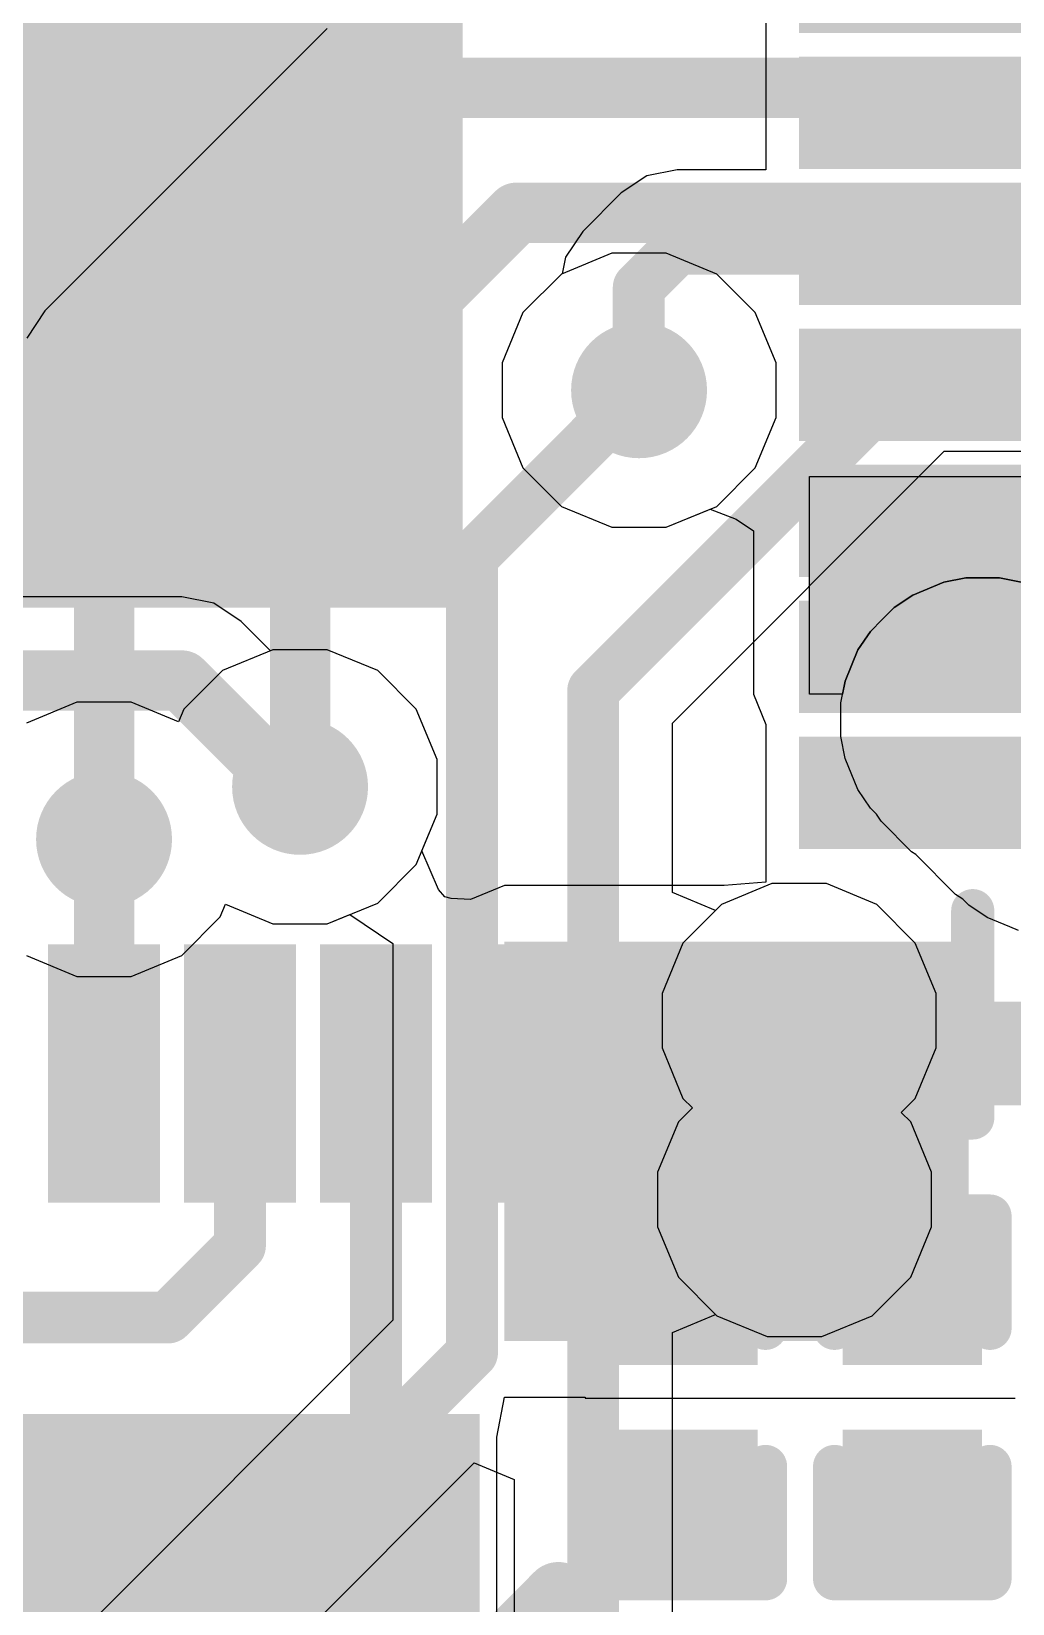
# Model space of a CAD drawing. Header units: inches. Extents: x 0 to 5429, y 0 to 5429.
# Drawn here: x 13.258 to 16.145, y 10.935 to 15.559 of the extents above; entities that cross this region are included whole.
import ezdxf

# ---------------------------------------------------------------- set-up
doc = ezdxf.new("R2010")
doc.units = ezdxf.units.IN
for name, color, linetype in [('Bottom Layer', 5, 'Continuous'), ('Ground', 16, 'Continuous'), ('Power', 76, 'Continuous'), ('Top Layer', 1, 'Continuous'), ('Top Overlay', 2, 'Continuous'), ('Top Paste', 8, 'Continuous'), ('Top Solder', 216, 'Continuous'), ('Via Holes', 16, 'Continuous')]:
    doc.layers.add(name, color=color, linetype=linetype)

# ---------------------------------------------------------------- blocks, each defined once
blk = doc.blocks.new('X322540MPB4SI__18')
at = {"layer": 'Top Layer'}
for points in [[(-1.80000021, 1.45000091), (-0.4000004699999999, 1.45000091), (-0.4000004699999999, 0.25000077), (-1.80000021, 0.25000077)], [(0.4000004699999999, 1.45000091), (1.80000021, 1.45000091), (1.80000021, 0.25000077), (0.4000004699999999, 0.25000077)], [(-1.80000021, -0.24999823), (-0.4000004699999999, -0.24999823), (-0.4000004699999999, -1.44999837), (-1.80000021, -1.44999837)], [(0.4000004699999999, -0.24999823), (1.80000021, -0.24999823), (1.80000021, -1.44999837), (0.4000004699999999, -1.44999837)]]:
    blk.add_hatch(color=1, dxfattribs=at).paths.add_polyline_path(points)
at = {"layer": 'Top Paste'}
for points in [[(-1.80000021, 1.45000091), (-0.4000004699999999, 1.45000091), (-0.4000004699999999, 0.25000077), (-1.80000021, 0.25000077)], [(0.4000004699999999, 1.45000091), (1.80000021, 1.45000091), (1.80000021, 0.25000077), (0.4000004699999999, 0.25000077)], [(-1.80000021, -0.24999823), (-0.4000004699999999, -0.24999823), (-0.4000004699999999, -1.44999837), (-1.80000021, -1.44999837)], [(0.4000004699999999, -0.24999823), (1.80000021, -0.24999823), (1.80000021, -1.44999837), (0.4000004699999999, -1.44999837)]]:
    blk.add_hatch(color=8, dxfattribs=at).paths.add_polyline_path(points)
at = {"layer": 'Top Solder'}
for points in [[(-1.90160021, 1.55160091), (-0.29840047, 1.55160091), (-0.29840047, 0.14840077), (-1.90160021, 0.14840077)], [(0.29840047, 1.55160091), (1.90160021, 1.55160091), (1.90160021, 0.14840077), (0.29840047, 0.14840077)], [(-1.90160021, -0.14839823), (-0.29840047, -0.14839823), (-0.29840047, -1.55159837), (-1.90160021, -1.55159837)], [(0.29840047, -0.14839823), (1.90160021, -0.14839823), (1.90160021, -1.55159837), (0.29840047, -1.55159837)]]:
    blk.add_hatch(color=216, dxfattribs=at).paths.add_polyline_path(points)
at = {"layer": 'Top Overlay'}
for points, const_width in [([(0.1778, 1.2954), (-0.1778, 1.2954)], 0.127), ([(-1.651, 0.0762), (-1.651, -0.0762)], 0.127), ([(1.651, 0.0762), (1.651, -0.0762)], 0.127), ([(-1.9812, -0.8636), (-2.1336, -0.7111999999999999)], 0.1999996), ([(-2.1336, -0.7111999999999999), (-2.1336, -1.016)], 0.1999996), ([(-1.9812, -0.8636), (-2.1336, -1.016)], 0.1999996), ([(0.1778, -1.29539746), (-0.1778, -1.29539746)], 0.127)]:
    blk.add_lwpolyline(points, dxfattribs=dict(at, const_width=const_width))
for points, const_width in [([(-0.20955, 1.2954, 1), (-0.14605, 1.2954, 1)], 0.0635), ([(0.14605, 1.2954, 1), (0.20955, 1.2954, 1)], 0.0635), ([(-1.68275, 0.0762, 1), (-1.61925, 0.0762, 1)], 0.0635), ([(1.61925, 0.0762, 1), (1.68275, 0.0762, 1)], 0.0635), ([(-1.68275, -0.0762, 1), (-1.61925, -0.0762, 1)], 0.0635), ([(1.61925, -0.0762, 1), (1.68275, -0.0762, 1)], 0.0635), ([(-2.1835999, -0.7111999999999999, 1), (-2.0836001, -0.7111999999999999, 1)], 0.0999998), ([(-2.1835999, -0.7111999999999999, 1), (-2.0836001, -0.7111999999999999, 1)], 0.0999998), ([(-2.0311999, -0.8636, 1), (-1.9312001, -0.8636, 1)], 0.0999998), ([(-2.0311999, -0.8636, 1), (-1.9312001, -0.8636, 1)], 0.0999998), ([(-2.1835999, -1.016, 1), (-2.0836001, -1.016, 1)], 0.0999998), ([(-2.1835999, -1.016, 1), (-2.0836001, -1.016, 1)], 0.0999998), ([(-0.20955, -1.29539746, 1), (-0.14605, -1.29539746, 1)], 0.0635), ([(0.14605, -1.29539746, 1), (0.20955, -1.29539746, 1)], 0.0635)]:
    blk.add_lwpolyline(points, format="xyb", close=True, dxfattribs=dict(at, const_width=const_width))
blk = doc.blocks.new('56_QFN__7_7__25')
at = {"layer": 'Top Layer'}
for points in [[(-2.70999966, 3.09999888), (-2.70999966, 3.75000012), (-2.4900001, 3.75000012), (-2.4900001, 3.09999888)], [(-2.31000046, 3.09999888), (-2.31000046, 3.75000012), (-2.0900009, 3.75000012), (-2.0900009, 3.09999888)], [(-1.91000126, 3.09999888), (-1.91000126, 3.75000012), (-1.6900017, 3.75000012), (-1.6900017, 3.09999888)], [(-1.50999952, 3.09999888), (-1.50999952, 3.75000012), (-1.28999996, 3.75000012), (-1.28999996, 3.09999888)], [(-1.11000032, 3.09999888), (-1.11000032, 3.75000012), (-0.89000076, 3.75000012), (-0.89000076, 3.09999888)], [(-3.75000012, 2.70999966), (-3.09999888, 2.70999966), (-3.09999888, 2.4900001), (-3.75000012, 2.4900001)], [(-3.75000012, 2.31000046), (-3.09999888, 2.31000046), (-3.09999888, 2.0900009), (-3.75000012, 2.0900009)], [(-1.99999981, -1.99999981), (-1.99999981, 1.99999981), (1.99999981, 1.99999981), (1.99999981, -1.99999981)], [(-3.75000012, 1.90999872), (-3.09999888, 1.90999872), (-3.09999888, 1.68999916), (-3.75000012, 1.68999916)], [(-3.75000012, 1.50999952), (-3.09999888, 1.50999952), (-3.09999888, 1.28999996), (-3.75000012, 1.28999996)], [(-3.75000012, 1.11000032), (-3.09999888, 1.11000032), (-3.09999888, 0.89000076), (-3.75000012, 0.89000076)], [(-3.75000012, 0.7099985799999999), (-3.09999888, 0.7099985799999999), (-3.09999888, 0.48999902), (-3.75000012, 0.48999902)]]:
    blk.add_hatch(color=1, dxfattribs=at).paths.add_polyline_path(points)
at = {"layer": 'Top Paste'}
for points in [[(-2.70999966, 3.09999888), (-2.70999966, 3.75000012), (-2.4900001, 3.75000012), (-2.4900001, 3.09999888)], [(-2.31000046, 3.09999888), (-2.31000046, 3.75000012), (-2.0900009, 3.75000012), (-2.0900009, 3.09999888)], [(-1.91000126, 3.09999888), (-1.91000126, 3.75000012), (-1.6900017, 3.75000012), (-1.6900017, 3.09999888)], [(-1.50999952, 3.09999888), (-1.50999952, 3.75000012), (-1.28999996, 3.75000012), (-1.28999996, 3.09999888)], [(-1.11000032, 3.09999888), (-1.11000032, 3.75000012), (-0.89000076, 3.75000012), (-0.89000076, 3.09999888)], [(-3.75000012, 2.70999966), (-3.09999888, 2.70999966), (-3.09999888, 2.4900001), (-3.75000012, 2.4900001)], [(-3.75000012, 2.31000046), (-3.09999888, 2.31000046), (-3.09999888, 2.0900009), (-3.75000012, 2.0900009)], [(-1.99999981, -1.99999981), (-1.99999981, 1.99999981), (1.99999981, 1.99999981), (1.99999981, -1.99999981)], [(-3.75000012, 1.90999872), (-3.09999888, 1.90999872), (-3.09999888, 1.68999916), (-3.75000012, 1.68999916)], [(-3.75000012, 1.50999952), (-3.09999888, 1.50999952), (-3.09999888, 1.28999996), (-3.75000012, 1.28999996)], [(-3.75000012, 1.11000032), (-3.09999888, 1.11000032), (-3.09999888, 0.89000076), (-3.75000012, 0.89000076)], [(-3.75000012, 0.7099985799999999), (-3.09999888, 0.7099985799999999), (-3.09999888, 0.48999902), (-3.75000012, 0.48999902)]]:
    blk.add_hatch(color=8, dxfattribs=at).paths.add_polyline_path(points)
at = {"layer": 'Top Solder'}
for points in [[(-2.76500082, 3.04499772), (-2.76500082, 3.80500128), (-2.43499894, 3.80500128), (-2.43499894, 3.04499772)], [(-2.36500162, 3.04499772), (-2.36500162, 3.80500128), (-2.03499974, 3.80500128), (-2.03499974, 3.04499772)], [(-1.96500242, 3.04499772), (-1.96500242, 3.80500128), (-1.63500054, 3.80500128), (-1.63500054, 3.04499772)], [(-1.56500068, 3.04499772), (-1.56500068, 3.80500128), (-1.2349988, 3.80500128), (-1.2349988, 3.04499772)], [(-1.16500148, 3.04499772), (-1.16500148, 3.80500128), (-0.8349996, 3.80500128), (-0.8349996, 3.04499772)], [(-3.80500128, 2.76500082), (-3.04499772, 2.76500082), (-3.04499772, 2.43499894), (-3.80500128, 2.43499894)], [(-3.80500128, 2.36500162), (-3.04499772, 2.36500162), (-3.04499772, 2.03499974), (-3.80500128, 2.03499974)], [(-2.05500097, -2.05500097), (-2.05500097, 2.05500097), (2.05500097, 2.05500097), (2.05500097, -2.05500097)], [(-3.80500128, 1.96499988), (-3.04499772, 1.96499988), (-3.04499772, 1.634998), (-3.80500128, 1.634998)], [(-3.80500128, 1.56500068), (-3.04499772, 1.56500068), (-3.04499772, 1.2349988), (-3.80500128, 1.2349988)], [(-3.80500128, 1.16500148), (-3.04499772, 1.16500148), (-3.04499772, 0.8349996), (-3.80500128, 0.8349996)], [(-3.80500128, 0.7649997399999999), (-3.04499772, 0.7649997399999999), (-3.04499772, 0.43499786), (-3.80500128, 0.43499786)], [(-3.80500128, 0.36500054), (-3.04499772, 0.36500054), (-3.04499772, 0.03499866), (-3.80500128, 0.03499866)]]:
    blk.add_hatch(color=216, dxfattribs=at).paths.add_polyline_path(points)
at = {"layer": 'Top Overlay', "const_width": 0.127}
for points in [[(-3.556, 3.556), (-3.556, 2.9464)], [(-2.921, 3.556), (-3.556, 3.556)]]:
    blk.add_lwpolyline(points, dxfattribs=at)
at = {"layer": 'Top Overlay', "const_width": 0.0635}
for points in [[(-3.587749999999999, 3.556, 1), (-3.52425, 3.556, 1)], [(-3.587749999999999, 3.556, 1), (-3.52425, 3.556, 1)], [(-2.95275, 3.556, 1), (-2.88925, 3.556, 1)], [(-3.587749999999999, 2.9464, 1), (-3.52425, 2.9464, 1)]]:
    blk.add_lwpolyline(points, format="xyb", close=True, dxfattribs=at)
blk = doc.blocks.new('CAP_0201_75')
at = {"layer": 'Top Layer'}
for points in [[(-0.4499991, 0.1499997), (-0.1499997, 0.1499997), (-0.1499997, -0.1499997), (-0.4499991, -0.1499997)], [(0.1499997, 0.1499997), (0.4499991, 0.1499997), (0.4499991, -0.1499997), (0.1499997, -0.1499997)]]:
    blk.add_hatch(color=1, dxfattribs=at).paths.add_polyline_path(points)
at = {"layer": 'Top Paste'}
for points in [[(-0.4499991, 0.1499997), (-0.1499997, 0.1499997), (-0.1499997, -0.1499997), (-0.4499991, -0.1499997)], [(0.1499997, 0.1499997), (0.4499991, 0.1499997), (0.4499991, -0.1499997), (0.1499997, -0.1499997)]]:
    blk.add_hatch(color=8, dxfattribs=at).paths.add_polyline_path(points)
at = {"layer": 'Top Solder'}
for points in [[(-0.50500026, 0.20500086), (-0.09499854, 0.20500086), (-0.09499854, -0.20500086), (-0.50500026, -0.20500086)], [(0.09499854, 0.20500086), (0.50500026, 0.20500086), (0.50500026, -0.20500086), (0.09499854, -0.20500086)]]:
    blk.add_hatch(color=216, dxfattribs=at).paths.add_polyline_path(points)
at = {"layer": 'Top Overlay', "const_width": 0.127}
for points in [[(-0.5334, 0.2286), (-0.5334, -0.2286)], [(-0.5334, 0.2286), (-0.2032, 0.2286)], [(0.2032, 0.2286), (0.5334, 0.2286)], [(0.5334, 0.2286), (0.5334, -0.2286)], [(-0.5334, -0.2286), (-0.2032, -0.2286)], [(0.2032, -0.2286), (0.5334, -0.2286)]]:
    blk.add_lwpolyline(points, dxfattribs=at)
at = {"layer": 'Top Overlay', "const_width": 0.0635}
for points in [[(-0.5651499999999999, 0.2286, 1), (-0.5016499999999999, 0.2286, 1)], [(-0.5651499999999999, 0.2286, 1), (-0.5016499999999999, 0.2286, 1)], [(-0.23495, 0.2286, 1), (-0.17145, 0.2286, 1)], [(0.17145, 0.2286, 1), (0.23495, 0.2286, 1)], [(0.5016499999999999, 0.2286, 1), (0.5651499999999999, 0.2286, 1)], [(0.5016499999999999, 0.2286, 1), (0.5651499999999999, 0.2286, 1)], [(-0.5651499999999999, -0.2286, 1), (-0.5016499999999999, -0.2286, 1)], [(-0.5651499999999999, -0.2286, 1), (-0.5016499999999999, -0.2286, 1)], [(-0.23495, -0.2286, 1), (-0.17145, -0.2286, 1)], [(0.17145, -0.2286, 1), (0.23495, -0.2286, 1)], [(0.5016499999999999, -0.2286, 1), (0.5651499999999999, -0.2286, 1)], [(0.5016499999999999, -0.2286, 1), (0.5651499999999999, -0.2286, 1)]]:
    blk.add_lwpolyline(points, format="xyb", close=True, dxfattribs=at)
blk = doc.blocks.new('CAP_0201_76')
at = {"layer": 'Top Layer'}
for points in [[(-0.4499991, 0.1499997), (-0.1499997, 0.1499997), (-0.1499997, -0.1499997), (-0.4499991, -0.1499997)], [(0.1499997, 0.1499997), (0.4499991, 0.1499997), (0.4499991, -0.1499997), (0.1499997, -0.1499997)]]:
    blk.add_hatch(color=1, dxfattribs=at).paths.add_polyline_path(points)
at = {"layer": 'Top Paste'}
for points in [[(-0.4499991, 0.1499997), (-0.1499997, 0.1499997), (-0.1499997, -0.1499997), (-0.4499991, -0.1499997)], [(0.1499997, 0.1499997), (0.4499991, 0.1499997), (0.4499991, -0.1499997), (0.1499997, -0.1499997)]]:
    blk.add_hatch(color=8, dxfattribs=at).paths.add_polyline_path(points)
at = {"layer": 'Top Solder'}
for points in [[(-0.50500026, 0.20500086), (-0.09499854, 0.20500086), (-0.09499854, -0.20500086), (-0.50500026, -0.20500086)], [(0.09499854, 0.20500086), (0.50500026, 0.20500086), (0.50500026, -0.20500086), (0.09499854, -0.20500086)]]:
    blk.add_hatch(color=216, dxfattribs=at).paths.add_polyline_path(points)
at = {"layer": 'Top Overlay', "const_width": 0.127}
for points in [[(-0.5334, 0.2286), (-0.5334, -0.2286)], [(-0.5334, 0.2286), (-0.2032, 0.2286)], [(0.2032, 0.2286), (0.5334, 0.2286)], [(0.5334, 0.2286), (0.5334, -0.2286)], [(-0.5334, -0.2286), (-0.2032, -0.2286)], [(0.2032, -0.2286), (0.5334, -0.2286)]]:
    blk.add_lwpolyline(points, dxfattribs=at)
at = {"layer": 'Top Overlay', "const_width": 0.0635}
for points in [[(-0.5651499999999999, 0.2286, 1), (-0.5016499999999999, 0.2286, 1)], [(-0.5651499999999999, 0.2286, 1), (-0.5016499999999999, 0.2286, 1)], [(-0.23495, 0.2286, 1), (-0.17145, 0.2286, 1)], [(0.17145, 0.2286, 1), (0.23495, 0.2286, 1)], [(0.5016499999999999, 0.2286, 1), (0.5651499999999999, 0.2286, 1)], [(0.5016499999999999, 0.2286, 1), (0.5651499999999999, 0.2286, 1)], [(-0.5651499999999999, -0.2286, 1), (-0.5016499999999999, -0.2286, 1)], [(-0.5651499999999999, -0.2286, 1), (-0.5016499999999999, -0.2286, 1)], [(-0.23495, -0.2286, 1), (-0.17145, -0.2286, 1)], [(0.17145, -0.2286, 1), (0.23495, -0.2286, 1)], [(0.5016499999999999, -0.2286, 1), (0.5651499999999999, -0.2286, 1)], [(0.5016499999999999, -0.2286, 1), (0.5651499999999999, -0.2286, 1)]]:
    blk.add_lwpolyline(points, format="xyb", close=True, dxfattribs=at)

msp = doc.modelspace()

# ---------------------------------------------------------------- hatches: boundary and pattern name
at = {"layer": 'Bottom Layer'}
h = msp.add_hatch(color=5, dxfattribs=at)
edge = h.paths.add_edge_path()
edge.add_arc((15.04561126, 14.5034), 0.1999996, 0, 360)
h = msp.add_hatch(color=5, dxfattribs=at)
edge = h.paths.add_edge_path()
edge.add_arc((14.04816342, 13.33691008), 0.1999996, 0, 360)
h = msp.add_hatch(color=5, dxfattribs=at)
edge = h.paths.add_edge_path()
edge.add_arc((13.471398, 13.1826), 0.1999996, 0, 360)
h = msp.add_hatch(color=5, dxfattribs=at)
edge = h.paths.add_edge_path()
edge.add_arc((15.51660854, 12.64898664), 0.1999996, 0, 360)
h = msp.add_hatch(color=5, dxfattribs=at)
edge = h.paths.add_edge_path()
edge.add_arc((15.50305002, 12.12287136), 0.1999996, 0, 360)
at = {"layer": 'Ground'}
h = msp.add_hatch(color=16, dxfattribs=at)
edge = h.paths.add_edge_path()
edge.add_arc((15.04561126, 14.5034), 0.1999996, 0, 360)
h = msp.add_hatch(color=16, dxfattribs=at)
edge = h.paths.add_edge_path()
edge.add_arc((14.04816342, 13.33691008), 0.1999996, 0, 360)
h = msp.add_hatch(color=16, dxfattribs=at)
edge = h.paths.add_edge_path()
edge.add_arc((13.471398, 13.1826), 0.1999996, 0, 360)
h = msp.add_hatch(color=16, dxfattribs=at)
edge = h.paths.add_edge_path()
edge.add_arc((15.51660854, 12.64898664), 0.1999996, 0, 360)
h = msp.add_hatch(color=16, dxfattribs=at)
edge = h.paths.add_edge_path()
edge.add_arc((15.50305002, 12.12287136), 0.1999996, 0, 360)
at = {"layer": 'Power'}
h = msp.add_hatch(color=76, dxfattribs=at)
edge = h.paths.add_edge_path()
edge.add_arc((15.04561126, 14.5034), 0.1999996, 0, 360)
h = msp.add_hatch(color=76, dxfattribs=at)
edge = h.paths.add_edge_path()
edge.add_arc((14.04816342, 13.33691008), 0.1999996, 0, 360)
h = msp.add_hatch(color=76, dxfattribs=at)
edge = h.paths.add_edge_path()
edge.add_arc((13.471398, 13.1826), 0.1999996, 0, 360)
h = msp.add_hatch(color=76, dxfattribs=at)
edge = h.paths.add_edge_path()
edge.add_arc((15.51660854, 12.64898664), 0.1999996, 0, 360)
h = msp.add_hatch(color=76, dxfattribs=at)
edge = h.paths.add_edge_path()
edge.add_arc((15.50305002, 12.12287136), 0.1999996, 0, 360)
at = {"layer": 'Top Layer'}
h = msp.add_hatch(color=1, dxfattribs=at)
edge = h.paths.add_edge_path()
edge.add_arc((15.04561126, 14.5034), 0.1999996, 0, 360)
for points in [[(15.54700472, 13.7441813), (17.145, 13.7441813), (17.145, 14.1728317), (15.54700472, 14.1728317)], [(15.7617287, 13.17342806), (16.42679722, 13.17342806), (16.42679722, 13.47028294), (15.7617287, 13.47028294)], [(14.64937634, 11.7065171), (16.01572362, 11.7065171), (16.01572362, 12.88190718), (14.64937634, 12.88190718)], [(14.621764, 12.14737474), (15.12299744, 12.14737474), (15.12299744, 12.81479022), (14.621764, 12.81479022)], [(15.49876504, 12.40052384), (16.68786604, 12.40052384), (16.68786604, 12.7049784), (15.49876504, 12.7049784)]]:
    msp.add_hatch(color=1, dxfattribs=at).paths.add_polyline_path(points)
h = msp.add_hatch(color=1, dxfattribs=at)
edge = h.paths.add_edge_path()
edge.add_arc((14.04816342, 13.33691008), 0.1999996, 0, 360)
h = msp.add_hatch(color=1, dxfattribs=at)
edge = h.paths.add_edge_path()
edge.add_arc((13.471398, 13.1826), 0.1999996, 0, 360)
h = msp.add_hatch(color=1, dxfattribs=at)
edge = h.paths.add_edge_path()
edge.add_arc((15.51660854, 12.64898664), 0.1999996, 0, 360)
h = msp.add_hatch(color=1, dxfattribs=at)
edge = h.paths.add_edge_path()
edge.add_arc((15.50305002, 12.12287136), 0.1999996, 0, 360)
at = {"layer": 'Via Holes'}
h = msp.add_hatch(color=7, dxfattribs=at)
edge = h.paths.add_edge_path()
edge.add_arc((15.04561126, 14.5034), 0.0999998, 0, 360)
h = msp.add_hatch(color=7, dxfattribs=at)
edge = h.paths.add_edge_path()
edge.add_arc((14.04816342, 13.33691008), 0.0999998, 0, 360)
h = msp.add_hatch(color=7, dxfattribs=at)
edge = h.paths.add_edge_path()
edge.add_arc((13.471398, 13.1826), 0.0999998, 0, 360)
h = msp.add_hatch(color=7, dxfattribs=at)
edge = h.paths.add_edge_path()
edge.add_arc((15.51660854, 12.64898664), 0.0999998, 0, 360)
h = msp.add_hatch(color=7, dxfattribs=at)
edge = h.paths.add_edge_path()
edge.add_arc((15.50305002, 12.12287136), 0.0999998, 0, 360)

# ---------------------------------------------------------------- linework, layer by layer
at = {"layer": 'Bottom Layer'}
for p, q in [((14.12791942, 15.56706564), (13.29743086, 14.73657708)), ((13.29743086, 14.73657708), (13.24409848, 14.65676012)), ((15.14378988, 13.5243951), (15.94325234, 14.32385502)), ((15.94325234, 14.32385502), (16.2341433, 14.32385502)), ((15.14378988, 13.0259836), (15.14378988, 13.5243951)), ((15.43640804, 13.05218624), (15.28821428, 12.99080206)), ((15.59680904, 13.05218624), (15.43640804, 13.05218624)), ((15.7450028, 12.99080206), (15.59680904, 13.05218624)), ((15.27078988, 12.97337766), (15.14378988, 13.0259836)), ((13.69979226, 12.84078458), (13.81321342, 12.95420574)), ((13.81321342, 12.95420574), (13.82863122, 12.99142436)), ((13.82863122, 12.99142436), (13.96796292, 12.93371048)), ((14.12836392, 12.93371048), (14.19411944, 12.9609469)), ((14.19411944, 12.9609469), (14.32112198, 12.87608804)), ((15.28821428, 12.99080206), (15.27078988, 12.97337766)), ((15.85842396, 12.8773809), (15.7450028, 12.99080206)), ((13.96796292, 12.93371048), (14.12836392, 12.93371048)), ((14.32112198, 12.87608804), (14.32112198, 11.76834324)), ((15.91980814, 12.72918714), (15.85842396, 12.8773809)), ((13.24300374, 12.84078458), (13.3911975, 12.7794004)), ((13.5515985, 12.7794004), (13.69979226, 12.84078458)), ((13.3911975, 12.7794004), (13.5515985, 12.7794004)), ((15.91980814, 12.56878614), (15.91980814, 12.72918714)), ((15.85842396, 12.42059238), (15.91980814, 12.56878614)), ((15.81698132, 12.37914974), (15.85842396, 12.42059238)), ((15.84486544, 12.35126562), (15.81698132, 12.37914974)), ((15.90624962, 12.20307186), (15.84486544, 12.35126562)), ((15.90624962, 12.04267086), (15.90624962, 12.20307186)), ((15.84486544, 11.8944771), (15.90624962, 12.04267086)), ((15.73144428, 11.78105594), (15.84486544, 11.8944771)), ((14.32112198, 11.76834324), (13.05743388, 10.50465514)), ((15.14378988, 11.73231588), (15.27078988, 11.78492182)), ((15.27078988, 11.78492182), (15.27465576, 11.78105594)), ((15.27465576, 11.78105594), (15.42284952, 11.71967176)), ((15.58325052, 11.71967176), (15.73144428, 11.78105594)), ((15.14378988, 10.63919894), (15.14378988, 11.73231588)), ((15.42284952, 11.71967176), (15.58325052, 11.71967176)), ((13.38705476, 10.17503426), (14.56030108, 11.34828058)), ((14.56030108, 11.34828058), (14.67763384, 11.29967768)), ((14.67763384, 11.29967768), (14.67763384, 10.56046656))]:
    msp.add_line(p, q, dxfattribs=at)
for points, const_width in [([(13.471398, 14.56260994), (14.30188656, 15.3930985)], 0.1778), ([(14.30188656, 15.3930985), (17.33339942, 15.3930985)], 0.1778), ([(14.04816342, 14.3884523), (14.68478394, 15.02507282)], 0.1778), ([(14.68478394, 15.02507282), (17.4944278, 15.02507282)], 0.1778), ([(13.471398, 13.1826), (13.471398, 14.56260994)], 0.1778), ([(14.91071186, 13.62093796), (15.84670694, 14.55693304)], 0.1524), ([(15.84670694, 14.55693304), (16.57127496, 14.55693304)], 0.1524), ([(14.5542, 14.01198874), (15.04561126, 14.5034)], 0.1524), ([(14.04816342, 13.33691008), (14.04816342, 14.3884523)], 0.1778), ([(14.5542, 11.67180038), (14.5542, 14.01198874)], 0.1524), ([(14.91071186, 9.84528892), (14.91071186, 13.62093796)], 0.1524), ([(12.56920016, 9.686800539999998), (14.5542, 11.67180038)], 0.1524)]:
    msp.add_lwpolyline(points, dxfattribs=dict(at, const_width=const_width))
for points, const_width in [([(14.25743656, 15.3930985, 1), (14.34633656, 15.3930985, 1)], 0.0889), ([(14.25743656, 15.3930985, 1), (14.34633656, 15.3930985, 1)], 0.0889), ([(14.64033394, 15.02507282, 1), (14.72923394, 15.02507282, 1)], 0.0889), ([(14.64033394, 15.02507282, 1), (14.72923394, 15.02507282, 1)], 0.0889), ([(13.426948, 14.56260994, 1), (13.515848, 14.56260994, 1)], 0.0889), ([(13.426948, 14.56260994, 1), (13.515848, 14.56260994, 1)], 0.0889), ([(15.80860694, 14.55693304, 1), (15.88480694, 14.55693304, 1)], 0.0762), ([(15.80860694, 14.55693304, 1), (15.88480694, 14.55693304, 1)], 0.0762), ([(15.00751126, 14.5034, 1), (15.08371126, 14.5034, 1)], 0.0762), ([(14.00371342, 14.3884523, 1), (14.09261342, 14.3884523, 1)], 0.0889), ([(14.00371342, 14.3884523, 1), (14.09261342, 14.3884523, 1)], 0.0889), ([(14.5161, 14.01198874, 1), (14.5923, 14.01198874, 1)], 0.0762), ([(14.5161, 14.01198874, 1), (14.5923, 14.01198874, 1)], 0.0762), ([(14.87261186, 13.62093796, 1), (14.94881186, 13.62093796, 1)], 0.0762), ([(14.87261186, 13.62093796, 1), (14.94881186, 13.62093796, 1)], 0.0762), ([(14.00371342, 13.33691008, 1), (14.09261342, 13.33691008, 1)], 0.0889), ([(13.426948, 13.1826, 1), (13.515848, 13.1826, 1)], 0.0889), ([(14.5161, 11.67180038, 1), (14.5923, 11.67180038, 1)], 0.0762), ([(14.5161, 11.67180038, 1), (14.5923, 11.67180038, 1)], 0.0762)]:
    msp.add_lwpolyline(points, format="xyb", close=True, dxfattribs=dict(at, const_width=const_width))
at = {"layer": 'Ground'}
for p, q in [((14.96541076, 14.9065996), (14.817217, 14.84521542)), ((15.12581176, 14.9065996), (14.96541076, 14.9065996)), ((15.27400552, 14.84521542), (15.12581176, 14.9065996)), ((14.817217, 14.84521542), (14.70379584, 14.73179426)), ((15.38742668, 14.73179426), (15.27400552, 14.84521542)), ((14.70379584, 14.73179426), (14.64241166, 14.5836005)), ((15.44881086, 14.5836005), (15.38742668, 14.73179426)), ((14.64241166, 14.5836005), (14.64241166, 14.4231995)), ((15.44881086, 14.4231995), (15.44881086, 14.5836005)), ((14.64241166, 14.4231995), (14.70379584, 14.27500574)), ((15.38742668, 14.27500574), (15.44881086, 14.4231995)), ((14.70379584, 14.27500574), (14.817217, 14.16158458)), ((15.27400552, 14.16158458), (15.38742668, 14.27500574)), ((14.817217, 14.16158458), (14.96541076, 14.1002004)), ((15.12581176, 14.1002004), (15.27400552, 14.16158458)), ((14.96541076, 14.1002004), (15.12581176, 14.1002004)), ((13.96796292, 13.74010968), (13.81976916, 13.6787255)), ((14.12836392, 13.74010968), (13.96796292, 13.74010968)), ((14.27655768, 13.6787255), (14.12836392, 13.74010968)), ((13.81976916, 13.6787255), (13.706348, 13.56530434)), ((14.38997884, 13.56530434), (14.27655768, 13.6787255)), ((13.3911975, 13.5857996), (13.24300374, 13.52441542)), ((13.5515985, 13.5857996), (13.3911975, 13.5857996)), ((13.6909302, 13.52808572), (13.5515985, 13.5857996)), ((13.706348, 13.56530434), (13.6909302, 13.52808572)), ((14.45136302, 13.41711058), (14.38997884, 13.56530434)), ((14.45136302, 13.25670958), (14.45136302, 13.41711058)), ((14.38997884, 13.10851582), (14.45136302, 13.25670958)), ((14.27655768, 12.99509466), (14.38997884, 13.10851582)), ((15.43640804, 13.05218624), (15.28821428, 12.99080206)), ((15.59680904, 13.05218624), (15.43640804, 13.05218624)), ((15.7450028, 12.99080206), (15.59680904, 13.05218624)), ((14.12836392, 12.93371048), (14.27655768, 12.99509466)), ((13.69979226, 12.84078458), (13.81321342, 12.95420574)), ((13.81321342, 12.95420574), (13.82863122, 12.99142436)), ((13.82863122, 12.99142436), (13.96796292, 12.93371048)), ((15.28821428, 12.99080206), (15.17479312, 12.8773809)), ((15.85842396, 12.8773809), (15.7450028, 12.99080206)), ((13.96796292, 12.93371048), (14.12836392, 12.93371048)), ((15.17479312, 12.8773809), (15.11340894, 12.72918714)), ((15.91980814, 12.72918714), (15.85842396, 12.8773809)), ((13.24300374, 12.84078458), (13.3911975, 12.7794004)), ((13.5515985, 12.7794004), (13.69979226, 12.84078458)), ((13.3911975, 12.7794004), (13.5515985, 12.7794004)), ((15.11340894, 12.72918714), (15.11340894, 12.56878614)), ((15.91980814, 12.56878614), (15.91980814, 12.72918714)), ((15.11340894, 12.56878614), (15.17479312, 12.42059238)), ((15.85842396, 12.42059238), (15.91980814, 12.56878614)), ((15.20267724, 12.39270826), (15.1612346, 12.35126562)), ((15.17479312, 12.42059238), (15.20267724, 12.39270826)), ((15.81698132, 12.37914974), (15.85842396, 12.42059238)), ((15.1612346, 12.35126562), (15.09985042, 12.20307186)), ((15.84486544, 12.35126562), (15.81698132, 12.37914974)), ((15.90624962, 12.20307186), (15.84486544, 12.35126562)), ((15.09985042, 12.20307186), (15.09985042, 12.04267086)), ((15.90624962, 12.04267086), (15.90624962, 12.20307186)), ((15.09985042, 12.04267086), (15.1612346, 11.8944771)), ((15.84486544, 11.8944771), (15.90624962, 12.04267086)), ((15.1612346, 11.8944771), (15.27465576, 11.78105594)), ((15.73144428, 11.78105594), (15.84486544, 11.8944771)), ((15.27465576, 11.78105594), (15.42284952, 11.71967176)), ((15.58325052, 11.71967176), (15.73144428, 11.78105594)), ((15.42284952, 11.71967176), (15.58325052, 11.71967176))]:
    msp.add_line(p, q, dxfattribs=at)
at = {"layer": 'Power'}
for p, q in [((14.96541076, 14.9065996), (14.817217, 14.84521542)), ((15.12581176, 14.9065996), (14.96541076, 14.9065996)), ((15.27400552, 14.84521542), (15.12581176, 14.9065996)), ((14.817217, 14.84521542), (14.70379584, 14.73179426)), ((15.38742668, 14.73179426), (15.27400552, 14.84521542)), ((14.70379584, 14.73179426), (14.64241166, 14.5836005)), ((15.44881086, 14.5836005), (15.38742668, 14.73179426)), ((14.64241166, 14.5836005), (14.64241166, 14.4231995)), ((15.44881086, 14.4231995), (15.44881086, 14.5836005)), ((14.64241166, 14.4231995), (14.70379584, 14.27500574)), ((15.38742668, 14.27500574), (15.44881086, 14.4231995)), ((14.70379584, 14.27500574), (14.817217, 14.16158458)), ((15.27400552, 14.16158458), (15.38742668, 14.27500574)), ((14.817217, 14.16158458), (14.96541076, 14.1002004)), ((15.12581176, 14.1002004), (15.27400552, 14.16158458)), ((14.96541076, 14.1002004), (15.12581176, 14.1002004)), ((13.96796292, 13.74010968), (13.81976916, 13.6787255)), ((14.12836392, 13.74010968), (13.96796292, 13.74010968)), ((14.27655768, 13.6787255), (14.12836392, 13.74010968)), ((13.81976916, 13.6787255), (13.706348, 13.56530434)), ((14.38997884, 13.56530434), (14.27655768, 13.6787255)), ((13.3911975, 13.5857996), (13.24300374, 13.52441542)), ((13.5515985, 13.5857996), (13.3911975, 13.5857996)), ((13.6909302, 13.52808572), (13.5515985, 13.5857996)), ((13.706348, 13.56530434), (13.6909302, 13.52808572)), ((14.45136302, 13.41711058), (14.38997884, 13.56530434)), ((14.45136302, 13.25670958), (14.45136302, 13.41711058)), ((14.38997884, 13.10851582), (14.45136302, 13.25670958)), ((14.27655768, 12.99509466), (14.38997884, 13.10851582)), ((14.12836392, 12.93371048), (14.27655768, 12.99509466)), ((13.69979226, 12.84078458), (13.81321342, 12.95420574)), ((13.81321342, 12.95420574), (13.82863122, 12.99142436)), ((13.82863122, 12.99142436), (13.96796292, 12.93371048)), ((13.96796292, 12.93371048), (14.12836392, 12.93371048)), ((13.24300374, 12.84078458), (13.3911975, 12.7794004)), ((13.5515985, 12.7794004), (13.69979226, 12.84078458)), ((13.3911975, 12.7794004), (13.5515985, 12.7794004))]:
    msp.add_line(p, q, dxfattribs=at)
at = {"layer": 'Top Layer'}
for p, q in [((15.41899888, 15.78044596), (15.41899888, 15.1520779)), ((15.06849412, 15.134336), (14.99287832, 15.08381032)), ((15.15768876, 15.1520779), (15.06849412, 15.134336)), ((15.41899888, 15.1520779), (15.15768876, 15.1520779)), ((14.99287832, 15.08381032), (14.87970354, 14.97063554)), ((14.87970354, 14.97063554), (14.82917786, 14.89501974)), ((14.82917786, 14.89501974), (14.81945474, 14.84614252)), ((14.817217, 14.84521542), (14.70379584, 14.73179426)), ((14.81945474, 14.84614252), (14.817217, 14.84521542)), ((14.70379584, 14.73179426), (14.64241166, 14.5836005)), ((14.64241166, 14.5836005), (14.64241166, 14.4231995)), ((14.64241166, 14.4231995), (14.70379584, 14.27500574)), ((14.70379584, 14.27500574), (14.817217, 14.16158458)), ((15.54700472, 13.60912188), (15.54700472, 14.2494)), ((15.54700472, 14.2494), (16.30859832, 14.2494)), ((14.817217, 14.16158458), (14.96541076, 14.1002004)), ((15.12581176, 14.1002004), (15.25504696, 14.1537309)), ((15.25504696, 14.1537309), (15.33110218, 14.12376398)), ((15.33110218, 14.12376398), (15.38204696, 14.09002008)), ((14.96541076, 14.1002004), (15.12581176, 14.1002004)), ((15.38204696, 14.09002008), (15.38204696, 13.60912188)), ((15.85087762, 13.90064276), (15.94236588, 13.93853956)), ((15.94236588, 13.93853956), (15.85087762, 13.90064276)), ((15.94236588, 13.93853956), (16.00678282, 13.95135386)), ((16.00678282, 13.95135386), (15.94236588, 13.93853956)), ((16.00678282, 13.95135386), (16.10581742, 13.95135386)), ((16.10581742, 13.95135386), (16.00678282, 13.95135386)), ((16.10581742, 13.95135386), (16.17022166, 13.9385421)), ((16.17022166, 13.9385421), (16.10581742, 13.95135386)), ((13.70054156, 13.89532654), (10.86897242, 13.89532654)), ((13.79469174, 13.87659912), (13.70054156, 13.89532654)), ((13.8745087, 13.82326674), (13.79469174, 13.87659912)), ((15.79627524, 13.8641582), (15.85087, 13.90063514)), ((15.85087, 13.90063514), (15.79627524, 13.8641582)), ((15.85087, 13.90063514), (15.85087762, 13.90064276)), ((15.85087762, 13.90064276), (15.85087, 13.90063514)), ((15.72624744, 13.79413548), (15.76125626, 13.8291443)), ((15.76125626, 13.8291443), (15.72624744, 13.79413548)), ((15.76125626, 13.8291443), (15.79626508, 13.86415312)), ((15.79626508, 13.86415312), (15.76125626, 13.8291443)), ((15.79626508, 13.86415312), (15.79627524, 13.8641582)), ((15.79627524, 13.8641582), (15.79626508, 13.86415312)), ((13.96068074, 13.7370947), (13.8745087, 13.82326674)), ((15.68976542, 13.73953056), (15.72624236, 13.79412532)), ((15.72624236, 13.79412532), (15.68976542, 13.73953056)), ((15.72624236, 13.79412532), (15.72624744, 13.79413548)), ((15.72624744, 13.79413548), (15.72624236, 13.79412532)), ((13.96796292, 13.74010968), (13.96068074, 13.7370947)), ((14.12836392, 13.74010968), (13.96796292, 13.74010968)), ((14.27655768, 13.6787255), (14.12836392, 13.74010968)), ((15.651861, 13.64803468), (15.6897578, 13.73952294)), ((15.6897578, 13.73952294), (15.651861, 13.64803468)), ((15.6897578, 13.73952294), (15.68976542, 13.73953056)), ((15.68976542, 13.73953056), (15.6897578, 13.73952294)), ((14.38997884, 13.56530434), (14.27655768, 13.6787255)), ((15.6390467, 13.58361774), (15.65185846, 13.64802198)), ((15.65185846, 13.64802198), (15.64411908, 13.60912188)), ((15.65185846, 13.64802706), (15.651861, 13.64803468)), ((15.651861, 13.64803468), (15.65185846, 13.64802706)), ((15.65185846, 13.64802452), (15.65185846, 13.64802706)), ((15.65185846, 13.64802706), (15.65185846, 13.64802452)), ((15.65185846, 13.64802198), (15.65185846, 13.64802452)), ((15.65185846, 13.64802452), (15.65185846, 13.64802198)), ((15.38204696, 13.60912188), (15.41899888, 13.51991454)), ((15.64411908, 13.60912188), (15.54700472, 13.60912188)), ((14.45136302, 13.41711058), (14.38997884, 13.56530434)), ((15.6390467, 13.58361012), (15.6390467, 13.58361774)), ((15.6390467, 13.48459076), (15.6390467, 13.58361012)), ((15.41899888, 13.51991454), (15.41899888, 13.0566033)), ((15.6390467, 13.48458314), (15.6390467, 13.48459076)), ((15.651861, 13.4201662), (15.6390467, 13.48458314)), ((14.45136302, 13.25670958), (14.45136302, 13.41711058)), ((15.6897578, 13.32867794), (15.651861, 13.4201662)), ((15.68976542, 13.32867032), (15.6897578, 13.32867794)), ((15.7262449, 13.27407302), (15.68976542, 13.32867032)), ((15.74392076, 13.25639716), (15.7262449, 13.27407302)), ((14.4064228, 13.14821348), (14.45136302, 13.25670958)), ((15.75780948, 13.2356098), (15.74392076, 13.25639716)), ((15.84752736, 13.14589192), (15.75780948, 13.2356098)), ((14.45535082, 13.0346831), (14.4064228, 13.14821348)), ((15.86011814, 13.13747944), (15.84752736, 13.14589192)), ((15.97708768, 13.0205099), (15.86011814, 13.13747944)), ((14.64937634, 13.04686748), (14.5498058, 13.00562296)), ((15.29602986, 13.04686748), (14.64937634, 13.04686748)), ((15.41899888, 13.0566033), (15.29602986, 13.04686748)), ((14.47432462, 13.01325312), (14.45535082, 13.0346831)), ((14.49288186, 13.00858206), (14.47432462, 13.01325312)), ((14.5498058, 13.00562296), (14.49288186, 13.00858206)), ((15.99786488, 13.0066288), (15.97708768, 13.0205099)), ((16.01554328, 12.98894786), (15.99786488, 13.0066288)), ((16.07015582, 12.95245822), (16.01554328, 12.98894786)), ((16.07016344, 12.9524506), (16.07015582, 12.95245822)), ((16.13675716, 12.92486874), (16.07016344, 12.9524506)), ((16.16164408, 12.91455888), (16.13675716, 12.92486874)), ((14.62699894, 11.42422658), (14.64937888, 11.5415568)), ((14.64937888, 11.5415568), (14.75332076, 11.54155934)), ((14.75332076, 11.54155934), (14.8868003, 11.54155934)), ((14.8868003, 11.54155934), (14.8868003, 11.53860024)), ((14.8868003, 11.53860024), (15.4202003, 11.53860024)), ((15.4202003, 11.53860024), (15.49159462, 11.5385977)), ((15.49159462, 11.5385977), (15.49159716, 11.53859516)), ((15.49159716, 11.53859516), (15.54720538, 11.53859516)), ((15.54720538, 11.5385977), (15.6185997, 11.53860024)), ((15.54720538, 11.53859516), (15.54720538, 11.5385977)), ((15.6185997, 11.53860024), (16.1519997, 11.53860024)), ((14.62699894, 10.50167572), (14.62699894, 11.42422658))]:
    msp.add_line(p, q, dxfattribs=at)
for points, const_width in [([(15.04451398, 14.8058251), (15.15768876, 14.91899988)], 0.1524), ([(15.15768876, 14.91899988), (15.8963995, 14.91899988)], 0.1524), ([(15.04451398, 14.51111398), (15.04451398, 14.8058251)], 0.1524), ([(15.0368, 14.5034), (15.04451398, 14.51111398)], 0.1524), ([(15.8963995, 14.51900068), (16.5333426, 14.51900068)], 0.1524), ([(10.86897242, 13.6492996), (13.70054156, 13.6492996)], 0.1778), ([(13.70054156, 13.6492996), (14.01293108, 13.33691008)], 0.1778), ([(14.01293108, 13.33691008), (14.04816342, 13.33691008)], 0.1778), ([(13.471398, 12.49400346), (13.471398, 13.1826)], 0.1778), ([(13.471398, 12.49400346), (13.47140054, 12.49400092)], 0.1778), ([(13.87139974, 11.98706264), (13.87139974, 12.49400092)], 0.1524), ([(14.27140148, 11.28759998), (14.27140148, 12.49400092)], 0.1524), ([(13.66038416, 11.77604706), (13.87139974, 11.98706264)], 0.1524), ([(12.99675328, 11.77604706), (13.66038416, 11.77604706)], 0.1524), ([(13.77460034, 10.79079884), (14.27140148, 11.28759998)], 0.1524)]:
    msp.add_lwpolyline(points, dxfattribs=dict(at, const_width=const_width))
for points, const_width in [([(15.11958876, 14.91899988, 1), (15.19578876, 14.91899988, 1)], 0.0762), ([(15.11958876, 14.91899988, 1), (15.19578876, 14.91899988, 1)], 0.0762), ([(15.8582995, 14.91899988, 1), (15.9344995, 14.91899988, 1)], 0.0762), ([(15.00641398, 14.8058251, 1), (15.08261398, 14.8058251, 1)], 0.0762), ([(15.00641398, 14.8058251, 1), (15.08261398, 14.8058251, 1)], 0.0762), ([(14.9987, 14.5034, 1), (15.0749, 14.5034, 1)], 0.0762), ([(15.00641398, 14.51111398, 1), (15.08261398, 14.51111398, 1)], 0.0762), ([(15.00641398, 14.51111398, 1), (15.08261398, 14.51111398, 1)], 0.0762), ([(15.8582995, 14.51900068, 1), (15.9344995, 14.51900068, 1)], 0.0762), ([(13.65609156, 13.6492996, 1), (13.74499156, 13.6492996, 1)], 0.0889), ([(13.65609156, 13.6492996, 1), (13.74499156, 13.6492996, 1)], 0.0889), ([(13.96848108, 13.33691008, 1), (14.05738108, 13.33691008, 1)], 0.0889), ([(13.96848108, 13.33691008, 1), (14.05738108, 13.33691008, 1)], 0.0889), ([(14.00371342, 13.33691008, 1), (14.09261342, 13.33691008, 1)], 0.0889), ([(13.426948, 13.1826, 1), (13.515848, 13.1826, 1)], 0.0889), ([(13.426948, 12.49400346, 1), (13.515848, 12.49400346, 1)], 0.0889), ([(13.426948, 12.49400346, 1), (13.515848, 12.49400346, 1)], 0.0889), ([(13.42695054, 12.49400092, 1), (13.51585054, 12.49400092, 1)], 0.0889), ([(13.83329974, 12.49400092, 1), (13.90949974, 12.49400092, 1)], 0.0762), ([(14.23330148, 12.49400092, 1), (14.30950148, 12.49400092, 1)], 0.0762), ([(13.83329974, 11.98706264, 1), (13.90949974, 11.98706264, 1)], 0.0762), ([(13.83329974, 11.98706264, 1), (13.90949974, 11.98706264, 1)], 0.0762), ([(13.62228416, 11.77604706, 1), (13.69848416, 11.77604706, 1)], 0.0762), ([(13.62228416, 11.77604706, 1), (13.69848416, 11.77604706, 1)], 0.0762), ([(14.23330148, 11.28759998, 1), (14.30950148, 11.28759998, 1)], 0.0762), ([(14.23330148, 11.28759998, 1), (14.30950148, 11.28759998, 1)], 0.0762)]:
    msp.add_lwpolyline(points, format="xyb", close=True, dxfattribs=dict(at, const_width=const_width))

# ---------------------------------------------------------------- block references
for name, p, rotation in [('56_QFN__7_7__25', (12.4714, 15.91900042), 180), ('CAP_0201_75', (15.1892, 11.54100054), 90), ('CAP_0201_76', (15.8496, 11.54100054), 90), ('X322540MPB4SI__18', (12.6746, 9.94080054), 180)]:
    msp.add_blockref(name, p, dxfattribs=dict(rotation=rotation))

doc.saveas('drawing.dxf')
